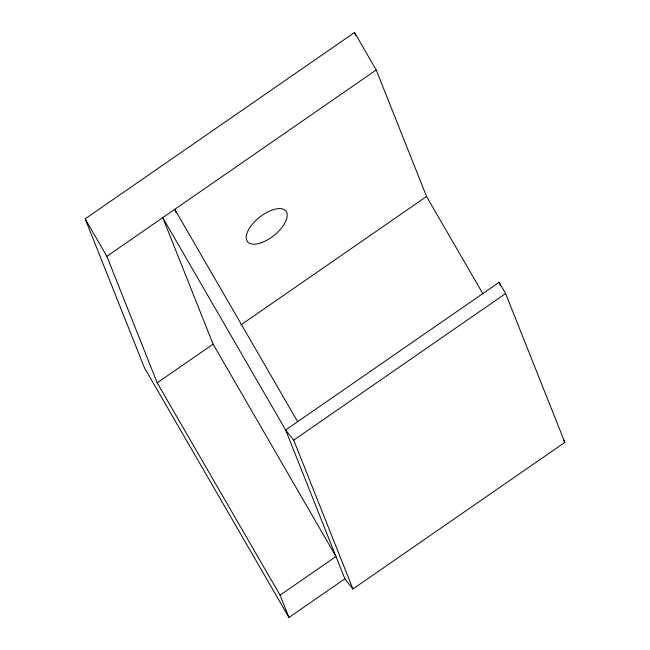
<?xml version="1.0" encoding="UTF-8"?>
<svg xmlns="http://www.w3.org/2000/svg" width="650" height="650" viewBox="0 0 650 650"><rect width="100%" height="100%" fill="white"/><g stroke="black" fill="none" stroke-linecap="round" stroke-linejoin="round"><path stroke-width="0.97" d="M288.957 617.5L280.069 595.173L335.977 556.506L213.094 344.159L162.752 217.653L285.634 429.999L344.858 578.825L288.957 617.5L144.389 367.681L85.166 218.847L354.534 32.5L376.22 69.972L426.562 196.479L482.926 293.881M280.069 595.173L157.194 382.826L106.852 256.319L376.22 69.972M157.194 382.826L213.094 344.159M240.931 324.902L426.562 196.479M499.102 282.319L285.634 429.999L293.719 440.148L352.942 588.973L564.834 442.39L505.611 293.564L499.102 282.319L500.598 286.073M293.719 440.148L505.611 293.564M344.858 578.825L352.942 588.973M563.331 439.798L564.834 442.39M297.651 421.688L174.769 209.332L176.264 213.086M85.166 218.847L106.852 256.319M354.534 32.5L355.664 35.328M262.226 242.393A24.546 11.619 -38.6 0 0 286.284 211.648A24.546 11.619 -38.6 0 0 251.607 225.168A24.546 11.619 -38.6 0 0 262.226 242.393"/></g></svg>
